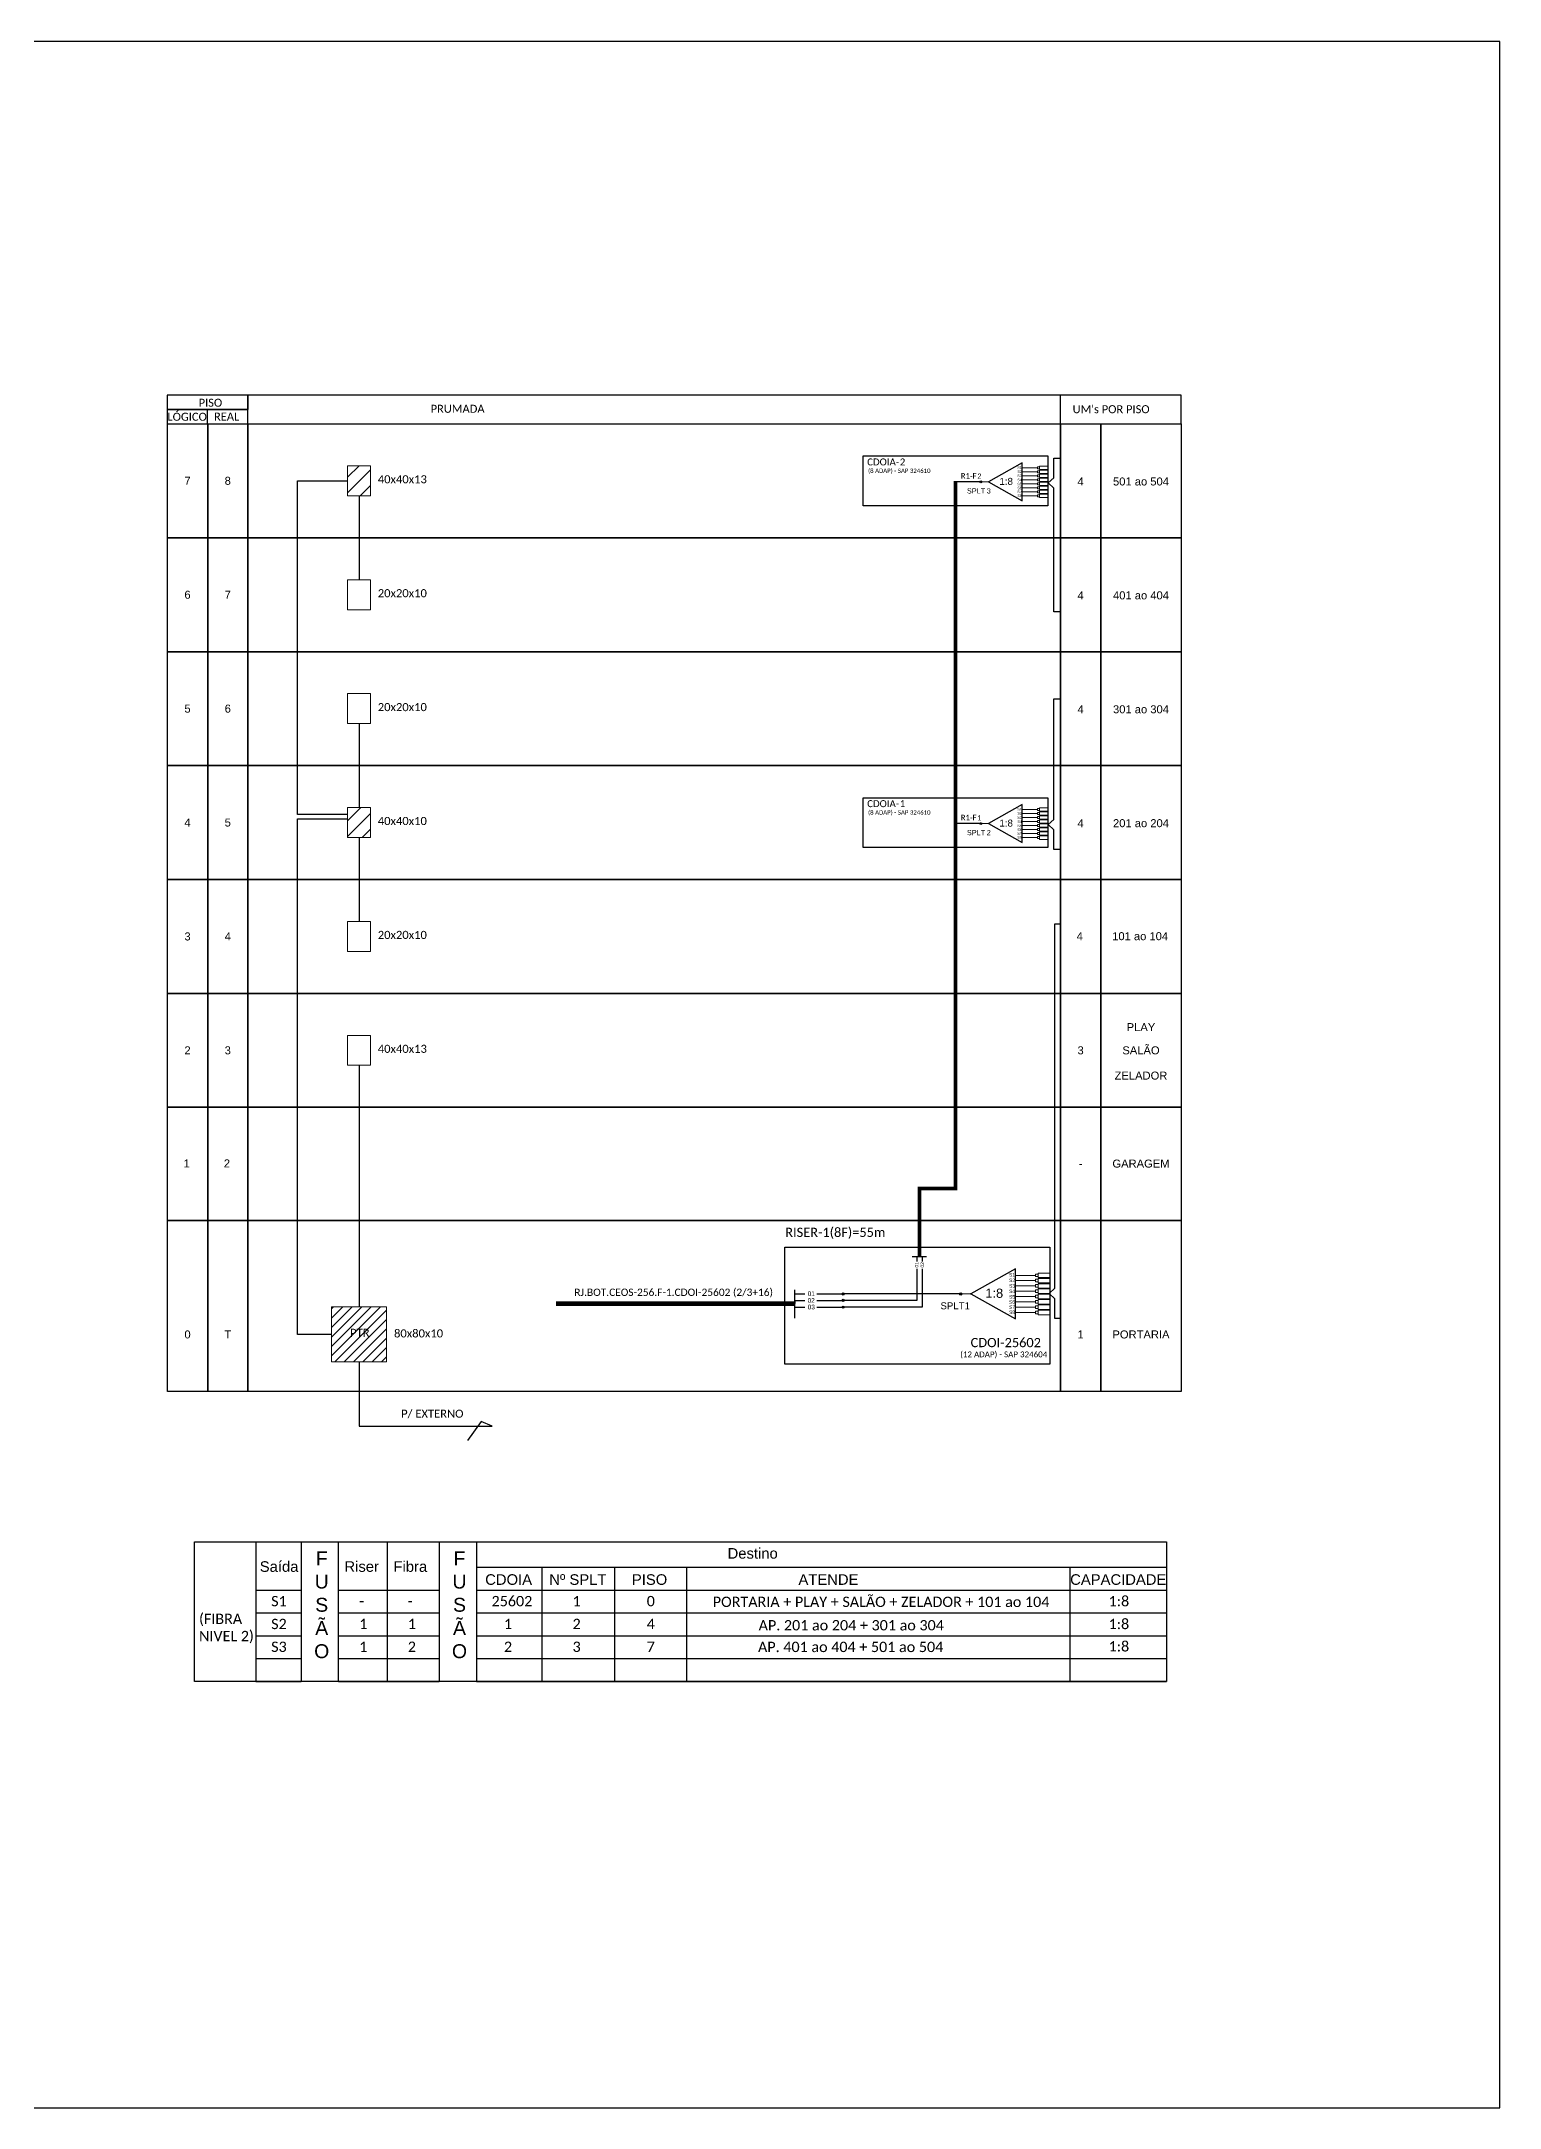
# Model space of a CAD drawing. Extents: x -89 to 749, y 705 to 1299.
# Drawn here: x 330 to 749, y 705 to 1299 of the extents above; entities that cross this region are included whole.
import ezdxf
from ezdxf.enums import TextEntityAlignment as Align

# ---------------------------------------------------------------- set-up
doc = ezdxf.new("R2010")
doc.units = 0
doc.styles.add('ARIAL', font='arial.ttf')
doc.styles.add('WMF-Calibri0', font='calibri.ttf')

# ---------------------------------------------------------------- blocks, each defined once
blk = doc.blocks.new('SPLT_1-8_SC-APC')
at = {"color": 1}
blk.add_lwpolyline([(-7.37, -2.1), (-17.04, -7.55), (-7.37, -13), (-7.37, -2.1)], dxfattribs=at)
at = {"color": 3, "lineweight": 0}
for points in [[(-2.99, -3.51), (-7.37, -3.51)], [(-7.37, -4.66), (-2.99, -4.66)], [(-7.37, -5.82), (-2.99, -5.82)], [(-2.41, -3.02), (-2.41, -4)], [(-2.41, -3.02), (0, -3.02)], [(-2.41, -4), (0, -4)], [(-2.41, -4.17), (-2.41, -5.16)], [(-2.41, -4.17), (0, -4.17)], [(-2.41, -5.16), (0, -5.16)], [(-2.41, -5.32), (-2.41, -6.31)], [(-2.41, -5.32), (0, -5.32)], [(-7.37, -6.97), (-2.99, -6.97)], [(-7.37, -8.12), (-2.99, -8.12)], [(-7.37, -9.28), (-2.99, -9.28)], [(-7.37, -10.43), (-2.99, -10.43)], [(-7.37, -11.58), (-2.99, -11.58)], [(-2.41, -6.31), (0, -6.31)], [(-2.41, -6.48), (-2.41, -7.46)], [(-2.41, -6.48), (0, -6.48)], [(-2.41, -7.46), (0, -7.46)], [(-2.41, -7.63), (-2.41, -8.62)], [(-2.41, -7.63), (0, -7.63)], [(-2.41, -8.62), (0, -8.62)], [(-2.41, -8.78), (-2.41, -9.77)], [(-2.41, -8.78), (0, -8.78)], [(-2.41, -9.77), (0, -9.77)], [(-2.41, -9.94), (-2.41, -10.92)], [(-2.41, -9.94), (0, -9.94)], [(-2.41, -10.92), (0, -10.92)], [(-2.41, -11.09), (-2.41, -12.08)], [(-2.41, -11.09), (0, -11.09)], [(-2.41, -12.08), (0, -12.08)]]:
    blk.add_lwpolyline(points, dxfattribs=at)
for points in [[(-2.99, -3.22), (-2.41, -3.22), (-2.41, -3.8), (-2.99, -3.8)], [(-2.99, -4.38), (-2.41, -4.38), (-2.41, -4.95), (-2.99, -4.95)], [(-2.99, -5.53), (-2.41, -5.53), (-2.41, -6.1), (-2.99, -6.1)], [(-2.99, -6.68), (-2.41, -6.68), (-2.41, -7.26), (-2.99, -7.26)], [(-2.99, -7.84), (-2.41, -7.84), (-2.41, -8.41), (-2.99, -8.41)], [(-2.99, -8.99), (-2.41, -8.99), (-2.41, -9.56), (-2.99, -9.56)], [(-2.99, -10.14), (-2.41, -10.14), (-2.41, -10.72), (-2.99, -10.72)], [(-2.99, -11.3), (-2.41, -11.3), (-2.41, -11.87), (-2.99, -11.87)]]:
    blk.add_lwpolyline(points, close=True, dxfattribs=at)
at = {"color": 1, "lineweight": 0}
blk.add_lwpolyline([(-17.04, -7.55), (-19.26, -7.55)], dxfattribs=at)
at = {"color": 1, "style": 'ARIAL'}
for s, height, p in [('S1', 0.75, (-8.74, -3.78)), ('S2', 0.75, (-8.74, -4.97)), ('S3', 0.75, (-8.74, -6.18)), ('1:8', 2, (-13.91, -8.4)), ('S4', 0.75, (-8.74, -7.36)), ('S5', 0.75, (-8.74, -8.57)), ('S6', 0.75, (-8.74, -9.69)), ('S7', 0.75, (-8.74, -10.78)), ('S8', 0.75, (-8.74, -11.9))]:
    blk.add_text(s, height=height, dxfattribs=at).set_placement(p)

msp = doc.modelspace()

# ---------------------------------------------------------------- hatches: boundary and pattern name
h = msp.add_hatch()
h.set_pattern_fill('ANSI31', color=10, style=0)
h.set_pattern_definition([(45, (-744.5754, 118.8708), (-2.245064, 2.245064), [])])
h.paths.add_polyline_path([(424.64, 1078.77), (418.02, 1078.77), (418.02, 1070.15), (424.64, 1070.15)])
h.paths.add_polyline_path([(424.64, 1177), (418.02, 1177), (418.02, 1168.38), (424.64, 1168.38)])
h.paths.add_polyline_path([(426.2, 1073.12), (441.4, 1073.12), (441.4, 1076.65), (426.2, 1076.65)], flags=9)
h.paths.add_polyline_path([(426.2, 1171.35), (441.31, 1171.35), (441.31, 1174.89), (426.2, 1174.89)], flags=9)
h = msp.add_hatch(color=3)
h.dxf.hatch_style = 1
edge = h.paths.add_edge_path()
edge.add_arc((600.07, 1172.38), 0.256, 0, 360)
h = msp.add_hatch(color=3)
h.dxf.hatch_style = 1
edge = h.paths.add_edge_path()
edge.add_arc((600.07, 1074.15), 0.256, 0, 360)
h = msp.add_hatch(color=3)
h.dxf.hatch_style = 1
edge = h.paths.add_edge_path()
edge.add_arc((560.49, 938.95), 0.32, 0, 360)
h = msp.add_hatch(color=3)
h.dxf.hatch_style = 1
edge = h.paths.add_edge_path()
edge.add_arc((594.28, 938.95), 0.339, 0, 360)
h = msp.add_hatch()
h.set_pattern_fill('ANSI31', color=1, scale=0.6)
h.set_pattern_definition([(45, (-363.1755, 3606.4552), (-1.3470384, 1.3470384), [])])
h.paths.add_polyline_path([(429.24, 919.39), (429.24, 935.2), (413.43, 935.2), (413.43, 919.39)])
h.paths.add_polyline_path([(418.16, 926.02), (424.97, 926.02), (424.97, 929.5), (418.16, 929.5)], flags=24)
h = msp.add_hatch(color=3)
h.dxf.hatch_style = 1
edge = h.paths.add_edge_path()
edge.add_arc((560.49, 937.08), 0.32, 0, 360)
h = msp.add_hatch(color=3)
h.dxf.hatch_style = 1
edge = h.paths.add_edge_path()
edge.add_arc((560.49, 935.15), 0.32, 0, 360)

# ---------------------------------------------------------------- linework, layer by layer
at = {"color": 7}
for p, q in [((404.71, 867.68), (404.71, 827.56)), ((429.41, 867.68), (429.41, 827.56)), ((444.32, 867.68), (444.32, 827.56)), ((455.04, 867.68), (455.04, 827.56)), ((473.91, 860.38), (473.91, 827.56)), ((494.71, 860.38), (494.71, 827.56)), ((515.47, 860.38), (515.47, 827.56)), ((625.7, 860.38), (625.7, 827.56))]:
    msp.add_line(p, q, dxfattribs=at)
for points in [[(-89.32, 705.02), (749.25, 705.02), (749.25, 1299.02), (-89.32, 1299.02), (-89.32, 705.02)], [(546.58, 937.05), (546.58, 936.16)], [(546.58, 935.15), (549.49, 935.15)], [(552.9, 935.15), (560.49, 935.15), (560.49, 935.15)]]:
    msp.add_lwpolyline(points)
for points in [[(366.18, 1193.17), (389.33, 1193.17), (389.33, 1197.28), (366.18, 1197.28)], [(366.18, 1189.06), (389.33, 1189.06), (389.33, 1193.17), (366.18, 1193.17)], [(366.22, 1189.06), (377.79, 1189.06), (377.79, 1156.31), (366.22, 1156.31)], [(377.79, 1189.06), (389.36, 1189.06), (389.36, 1156.31), (377.79, 1156.31)], [(389.36, 1189.06), (622.98, 1189.06), (622.98, 1156.31), (389.36, 1156.31)], [(622.98, 1189.06), (634.55, 1189.06), (634.55, 1156.31), (622.98, 1156.31)], [(634.55, 1189.06), (657.69, 1189.06), (657.69, 1156.31), (634.55, 1156.31)], [(366.22, 1156.31), (377.79, 1156.31), (377.79, 1123.57), (366.22, 1123.57)], [(377.79, 1156.31), (389.36, 1156.31), (389.36, 1123.57), (377.79, 1123.57)], [(389.36, 1156.31), (622.98, 1156.31), (622.98, 1123.57), (389.36, 1123.57)], [(622.98, 1156.31), (634.55, 1156.31), (634.55, 1123.57), (622.98, 1123.57)], [(634.55, 1156.31), (657.69, 1156.31), (657.69, 1123.57), (634.55, 1123.57)], [(366.22, 1123.57), (377.79, 1123.57), (377.79, 1090.83), (366.22, 1090.83)], [(377.79, 1123.57), (389.36, 1123.57), (389.36, 1090.83), (377.79, 1090.83)], [(389.36, 1123.57), (622.98, 1123.57), (622.98, 1090.83), (389.36, 1090.83)], [(622.98, 1123.57), (634.55, 1123.57), (634.55, 1090.83), (622.98, 1090.83)], [(634.55, 1123.57), (657.69, 1123.57), (657.69, 1090.83), (634.55, 1090.83)], [(366.22, 1090.83), (377.79, 1090.83), (377.79, 1058.08), (366.22, 1058.08)], [(377.79, 1090.83), (389.36, 1090.83), (389.36, 1058.08), (377.79, 1058.08)], [(389.36, 1090.83), (622.98, 1090.83), (622.98, 1058.08), (389.36, 1058.08)], [(622.98, 1090.83), (634.55, 1090.83), (634.55, 1058.08), (622.98, 1058.08)], [(634.55, 1090.83), (657.69, 1090.83), (657.69, 1058.08), (634.55, 1058.08)], [(366.22, 1058.08), (377.79, 1058.08), (377.79, 1025.34), (366.22, 1025.34)], [(377.79, 1058.08), (389.36, 1058.08), (389.36, 1025.34), (377.79, 1025.34)], [(389.36, 1058.08), (622.98, 1058.08), (622.98, 1025.34), (389.36, 1025.34)], [(622.98, 1058.08), (634.55, 1058.08), (634.55, 1025.34), (622.98, 1025.34)], [(634.55, 1058.08), (657.69, 1058.08), (657.69, 1025.34), (634.55, 1025.34)], [(366.22, 1025.34), (377.79, 1025.34), (377.79, 992.6), (366.22, 992.6)], [(377.79, 1025.34), (389.36, 1025.34), (389.36, 992.6), (377.79, 992.6)], [(389.36, 1025.34), (622.98, 1025.34), (622.98, 992.6), (389.36, 992.6)], [(622.98, 1025.34), (634.55, 1025.34), (634.55, 992.6), (622.98, 992.6)], [(634.55, 1025.34), (657.69, 1025.34), (657.69, 992.6), (634.55, 992.6)], [(366.22, 992.6), (377.79, 992.6), (377.79, 960.04), (366.22, 960.04)], [(377.79, 992.6), (389.36, 992.6), (389.36, 960.04), (377.79, 960.04)], [(389.36, 992.6), (622.98, 992.6), (622.98, 960.04), (389.36, 960.04)], [(622.98, 992.6), (634.55, 992.6), (634.55, 960.04), (622.98, 960.04)], [(634.55, 992.6), (657.69, 992.6), (657.69, 960.04), (634.55, 960.04)], [(366.22, 960.04), (377.79, 960.04), (377.79, 910.92), (366.22, 910.92)], [(377.79, 960.04), (389.36, 960.04), (389.36, 910.92), (377.79, 910.92)], [(389.36, 960.04), (622.98, 960.04), (622.98, 910.92), (389.36, 910.92)], [(622.98, 960.04), (634.55, 960.04), (634.55, 910.92), (622.98, 910.92)], [(634.55, 960.04), (657.69, 960.04), (657.69, 910.92), (634.55, 910.92)], [(374.04, 867.68), (653.48, 867.68), (653.48, 827.56), (374.04, 827.56)]]:
    msp.add_lwpolyline(points, close=True, dxfattribs=at)
for points in [[(389.33, 1189.06), (657.69, 1189.06), (657.69, 1197.28), (389.33, 1197.28), (389.33, 1197.28), (389.33, 1193.17)], [(622.94, 1189.06), (622.94, 1197.28)], [(377.75, 1189.06), (377.75, 1193.17)], [(391.68, 867.68), (391.68, 827.56)], [(415.42, 827.56), (415.42, 867.68)], [(455.04, 860.38), (653.48, 860.38)], [(391.68, 853.82), (404.71, 853.82)], [(415.42, 853.82), (444.32, 853.82)], [(455.04, 853.82), (653.48, 853.82)], [(391.68, 847.25), (404.71, 847.25)], [(415.42, 847.25), (444.32, 847.25)], [(455.04, 847.25), (515.47, 847.25)], [(515.47, 847.25), (625.7, 847.25)], [(625.7, 847.25), (653.48, 847.25)], [(391.68, 840.69), (404.71, 840.69)], [(415.42, 840.69), (444.32, 840.69)], [(455.04, 840.69), (653.48, 840.69)], [(391.68, 834.12), (404.71, 834.12)], [(415.42, 834.12), (444.32, 834.12)], [(455.04, 834.12), (653.48, 834.12)], [(391.68, 827.56), (404.71, 827.56)], [(391.68, 827.56), (404.71, 827.56)], [(415.42, 827.56), (444.32, 827.56)], [(415.42, 827.56), (444.32, 827.56)], [(455.04, 827.56), (653.48, 827.56)], [(455.04, 827.56), (653.48, 827.56)]]:
    msp.add_lwpolyline(points, dxfattribs=at)
at = {"color": 1, "lineweight": 0}
for points in [[(418.02, 1177), (424.64, 1177), (424.64, 1168.38), (418.02, 1168.38)], [(418.02, 1078.77), (424.64, 1078.77), (424.64, 1070.15), (418.02, 1070.15)], [(413.43, 935.2), (429.24, 935.2), (429.24, 919.39), (413.43, 919.39)]]:
    msp.add_lwpolyline(points, close=True, dxfattribs=at)
at = {"color": 1}
for points in [[(566.23, 1179.83), (619.36, 1179.83), (619.36, 1165.51), (566.23, 1165.51)], [(566.23, 1081.6), (619.36, 1081.6), (619.36, 1067.28), (566.23, 1067.28)], [(543.75, 952.37), (619.93, 952.37), (619.93, 918.72), (543.75, 918.72)]]:
    msp.add_lwpolyline(points, close=True, dxfattribs=at)
at = {"color": 3}
for points in [[(622.98, 1135.01), (621.04, 1135.01), (621.04, 1170.57), (619.47, 1172.08), (621.04, 1173.59), (621.03, 1179.23), (622.98, 1179.23)], [(418.02, 1076.78), (403.59, 1076.78), (403.59, 1172.69), (418.02, 1172.69)], [(421.33, 1168.38), (421.33, 1144.25)], [(622.98, 1066.68), (621.04, 1066.68), (621.04, 1072.34), (619.47, 1073.85), (621.04, 1075.36), (621.03, 1109.98), (622.98, 1109.98)], [(421.33, 1102.89), (421.33, 1078.77)], [(413.43, 927.3), (403.59, 927.3), (403.59, 1075.49), (418.02, 1075.49)], [(421.33, 1070.15), (421.33, 1046.02)], [(622.98, 931.89), (621.33, 931.89), (621.33, 937.56), (619.76, 939.06), (621.33, 940.57), (621.33, 1045.33), (622.98, 1045.33)], [(421.33, 1004.66), (421.33, 935.2)], [(546.58, 938.95), (549.49, 938.95)], [(552.9, 938.95), (560.49, 938.95), (560.49, 938.95)]]:
    msp.add_lwpolyline(points, dxfattribs=at)
at = {"color": 5, "const_width": 1.1}
msp.add_lwpolyline([(582.43, 949.75), (582.43, 969.23), (592.79, 969.23), (592.79, 1172.67)], dxfattribs=at)
at = {"color": 5}
for points in [[(600.07, 1172.38), (592.8, 1172.38)], [(600.07, 1074.15), (592.8, 1074.15)], [(583.25, 946.15), (583.25, 935.15), (560.49, 935.15)], [(581.72, 946.15), (581.72, 937.08), (560.49, 937.08)], [(580.37, 949.75), (584.5, 949.75)], [(581.72, 949.75), (581.72, 948.3)], [(583.25, 949.75), (583.25, 948.3)], [(594.28, 938.95), (560.49, 938.95)]]:
    msp.add_lwpolyline(points, dxfattribs=at)
at = {"color": 0, "lineweight": 0}
for points in [[(418.02, 1144.25), (424.64, 1144.25), (424.64, 1135.63), (418.02, 1135.63)], [(418.02, 1111.51), (424.64, 1111.51), (424.64, 1102.89), (418.02, 1102.89)], [(418.02, 1046.02), (424.64, 1046.02), (424.64, 1037.4), (418.02, 1037.4)], [(418.02, 1013.28), (424.64, 1013.28), (424.64, 1004.66), (418.02, 1004.66)]]:
    msp.add_lwpolyline(points, close=True, dxfattribs=at)
at = {"color": 1}
for points in [[(610.01, 946.16), (597.22, 938.95), (610.01, 931.75), (610.01, 946.16)], [(546.58, 931.94), (546.58, 940.12)], [(421.33, 919.39), (421.33, 900.97), (459.62, 900.97), (456.45, 902.3), (452.47, 896.85)]]:
    msp.add_lwpolyline(points, dxfattribs=at)
at = {"color": 3, "lineweight": 0}
for points in [[(615.8, 944.67), (616.57, 944.67), (616.57, 943.91), (615.8, 943.91)], [(615.8, 943.15), (616.57, 943.15), (616.57, 942.39), (615.8, 942.39)], [(615.8, 941.62), (616.57, 941.62), (616.57, 940.86), (615.8, 940.86)], [(615.8, 940.09), (616.57, 940.09), (616.57, 939.34), (615.8, 939.34)], [(615.8, 938.57), (616.57, 938.57), (616.57, 937.81), (615.8, 937.81)], [(615.8, 937.04), (616.57, 937.04), (616.57, 936.29), (615.8, 936.29)], [(615.8, 935.52), (616.57, 935.52), (616.57, 934.76), (615.8, 934.76)], [(615.8, 933.99), (616.57, 933.99), (616.57, 933.24), (615.8, 933.24)]]:
    msp.add_lwpolyline(points, close=True, dxfattribs=at)
for points in [[(616.57, 944.94), (616.57, 943.64)], [(616.57, 944.94), (619.76, 944.94)], [(615.8, 944.29), (610.01, 944.29)], [(610.01, 942.77), (615.8, 942.77)], [(610.01, 941.24), (615.8, 941.24)], [(610.01, 939.72), (615.8, 939.72)], [(616.57, 943.64), (619.76, 943.64)], [(616.57, 943.42), (616.57, 942.11)], [(616.57, 943.42), (619.76, 943.42)], [(616.57, 942.11), (619.76, 942.11)], [(616.57, 941.89), (616.57, 940.59)], [(616.57, 941.89), (619.76, 941.89)], [(616.57, 940.59), (619.76, 940.59)], [(616.57, 940.37), (616.57, 939.06)], [(616.57, 940.37), (619.76, 940.37)], [(616.57, 939.06), (619.76, 939.06)], [(616.57, 938.84), (616.57, 937.54)], [(616.57, 938.84), (619.76, 938.84)], [(610.01, 938.19), (615.8, 938.19)], [(610.01, 936.67), (615.8, 936.67)], [(610.01, 935.14), (615.8, 935.14)], [(610.01, 933.61), (615.8, 933.61)], [(616.57, 937.54), (619.76, 937.54)], [(616.57, 937.32), (616.57, 936.01)], [(616.57, 937.32), (619.76, 937.32)], [(616.57, 936.01), (619.76, 936.01)], [(616.57, 935.79), (616.57, 934.49)], [(616.57, 935.79), (619.76, 935.79)], [(616.57, 934.49), (619.76, 934.49)], [(616.57, 934.27), (616.57, 932.96)], [(616.57, 934.27), (619.76, 934.27)], [(616.57, 932.96), (619.76, 932.96)]]:
    msp.add_lwpolyline(points, dxfattribs=at)
at = {"color": 1, "lineweight": 0}
msp.add_lwpolyline([(597.22, 938.95), (594.28, 938.95)], dxfattribs=at)
at = {"color": 1, "const_width": 1.32}
msp.add_lwpolyline([(477.89, 936.17), (546.58, 936.16)], dxfattribs=at)
at = {"color": 2}
for points in [[(546.58, 937.05), (549.49, 937.06)], [(552.9, 937.06), (560.49, 937.08), (560.49, 937.08)]]:
    msp.add_lwpolyline(points, dxfattribs=at)
at = {"color": 3}
for centre, radius in [((600.07, 1172.38), 0.256), ((600.07, 1074.15), 0.256), ((560.49, 938.95), 0.32), ((594.28, 938.95), 0.339), ((560.49, 937.08), 0.32), ((560.49, 935.15), 0.32)]:
    msp.add_circle(centre, radius, dxfattribs=at)
at = {"color": 7}
for p in [(366.22, 1189.06), (366.22, 1156.31), (366.22, 1123.57), (366.22, 1090.83), (366.22, 1058.08), (366.22, 1025.34), (366.22, 992.6), (366.22, 960.04)]:
    msp.add_point(p, dxfattribs=at)
msp.add_point((597.22, 938.95))

# ---------------------------------------------------------------- block references
at = {"color": 3}
for p in [(619.33, 1179.93), (619.33, 1081.7)]:
    msp.add_blockref('SPLT_1-8_SC-APC', p, dxfattribs=at)

# ---------------------------------------------------------------- texts
at = {"color": 7, "style": 'WMF-Calibri0'}
for s, height, p in [('     PISO', 2.3, (371.14, 1193.98)), ('PRUMADA', 2.3, (441.89, 1192.24)), ("UM's POR PISO", 2.3, (626.47, 1192.12)), ('  LÓGICO', 2.3, (364.6, 1189.95)), ('    REAL', 2.3, (376.36, 1190.01)), ('S1', 2.966, (396.05, 849.16)), ('-', 2.97, (421.35, 849.16)), ('-', 2.97, (435.33, 849.16)), ('25602', 2.966, (459.41, 849.16)), ('1', 2.97, (482.7, 849.16)), ('0', 2.97, (504.02, 849.16)), ('PORTARIA + PLAY + SALÃO + ZELADOR + 101 ao 104', 2.9659, (523, 848.95)), ('1:8', 2.966, (636.81, 849.16)), ('S2', 2.966, (396.05, 842.59)), ('1', 2.97, (421.35, 842.59)), ('1', 2.97, (435.33, 842.59)), ('1', 2.97, (462.97, 842.59)), ('2', 2.97, (482.7, 842.59)), ('4', 2.97, (504.02, 842.59)), ('AP. 201 ao 204 + 301 ao 304', 2.9659, (536.19, 842.22)), ('1:8', 2.966, (636.81, 842.59)), ('S3', 2.966, (396.05, 836.03)), ('1', 2.97, (421.35, 836.03)), ('2', 2.97, (435.33, 836.03)), ('2', 2.97, (462.97, 836.03)), ('3', 2.97, (482.7, 836.03)), ('7', 2.97, (504.02, 836.03)), ('AP. 401 ao 404 + 501 ao 504', 2.9659, (536.02, 835.99)), ('1:8', 2.966, (636.81, 836.16))]:
    msp.add_text(s, height=height, dxfattribs=at).set_placement(p)
at = {"color": 1}
for s, height, style, p in [('CDOIA-', 2, 'WMF-Calibri0', (567.4, 1177.11)), ('2', 2, 'WMF-Calibri0', (576.78, 1177.11)), ('40x40x13', 2.317, 'WMF-Calibri0', (426.7, 1171.97)), ('40x40x10', 2.317, 'WMF-Calibri0', (426.7, 1073.74)), ('CDOIA-', 2, 'WMF-Calibri0', (567.4, 1078.88)), ('1', 2, 'WMF-Calibri0', (576.78, 1078.88)), ('S1', 0.992, 'ARIAL', (608.2, 943.93)), ('RJ.BOT.CEOS-256.F-1.CDOI-25602 (2/3+16)', 2.1, 'WMF-Calibri0', (483.2, 938.37)), ('1:8', 2.646, 'ARIAL', (601.36, 937.83)), ('S2', 0.992, 'ARIAL', (608.2, 942.37)), ('S3', 0.992, 'ARIAL', (608.2, 940.76)), ('S4', 0.992, 'ARIAL', (608.2, 939.21)), ('S5', 0.992, 'ARIAL', (608.2, 937.6)), ('S6', 0.992, 'ARIAL', (608.2, 936.12)), ('S7', 0.992, 'ARIAL', (608.2, 934.67)), ('S8', 0.992, 'ARIAL', (608.2, 933.19)), ('CDOI-25602', 2.646, 'WMF-Calibri0', (597.14, 923.64))]:
    msp.add_text(s, height=height, dxfattribs=dict(at, style=style)).set_placement(p)
at = {"color": 1, "style": 'WMF-Calibri0'}
for s, height, p in [('(8 ADAP) - SAP 324610', 1.25, (576.64, 1174.96)), ('(8 ADAP) - SAP 324610', 1.25, (576.64, 1076.73)), ('(12 ADAP) - SAP 324604', 1.6535, (606.66, 920.74))]:
    msp.add_text(s, height=height, dxfattribs=at).set_placement(p, align=Align.CENTER)
at = {"color": 7, "style": 'ARIAL'}
for s, height, p in [('7', 2.3, (372, 1172.69)), ('8', 2.3, (383.57, 1172.69)), ('4', 2.3, (628.76, 1172.5)), ('501 ao 504', 2.3, (646.12, 1172.5)), ('6', 2.3, (372, 1139.94)), ('7', 2.3, (383.57, 1139.94)), ('4', 2.3, (628.76, 1139.76)), ('401 ao 404', 2.3, (646.12, 1139.76)), ('5', 2.3, (372, 1107.2)), ('6', 2.3, (383.57, 1107.2)), ('4', 2.3, (628.76, 1107.01)), ('301 ao 304', 2.3, (646.12, 1107.01)), ('4', 2.3, (372, 1074.46)), ('5', 2.3, (383.57, 1074.46)), ('4', 2.3, (628.76, 1074.27)), ('201 ao 204', 2.3, (646.12, 1074.27)), ('3', 2.3, (372, 1041.71)), ('4', 2.3, (383.57, 1041.71)), ('4', 2.3, (628.52, 1041.78)), ('101 ao 104', 2.3, (645.88, 1041.78)), ('PLAY', 2.3, (646.12, 1015.64)), ('2', 2.3, (372, 1008.97)), ('3', 2.3, (383.57, 1008.97)), ('3', 2.3, (628.76, 1008.97)), ('SALÃO', 2.3, (646.12, 1008.97)), ('ZELADOR', 2.3, (646.12, 1001.71)), ('1', 2.3, (371.76, 976.47)), ('2', 2.3, (383.33, 976.47)), ('-', 2.3, (628.76, 976.41)), ('GARAGEM', 2.3, (646.12, 976.41)), ('0', 2.3, (372, 927.3)), ('T', 2.3, (383.57, 927.3)), ('1', 2.3, (628.76, 927.3)), ('PORTARIA', 2.3, (646.12, 927.3)), ('Saída', 3.044, (398.32, 860.58)), ('Riser', 3.044, (422.07, 860.58)), ('Fibra', 3.044, (436.06, 860.58)), ('Destino', 3.044, (534.48, 864.37)), ('CDOIA', 3.044, (464.32, 856.84)), ('Nº SPLT', 3.044, (484.22, 856.84)), ('PISO', 3.044, (504.84, 856.84)), ('ATENDE', 3.044, (556.27, 856.84)), ('CAPACIDADE', 3.044, (639.59, 856.84))]:
    msp.add_text(s, height=height, dxfattribs=at).set_placement(p, align=Align.MIDDLE_CENTER)
at = {"color": 5, "style": 'WMF-Calibri0'}
for s, height, p in [('R1-F', 1.6, (594.32, 1173.31)), ('R1-F', 1.6, (594.32, 1075.08)), ('RISER-1(8F)=55m', 2.6457, (543.84, 955.33))]:
    msp.add_text(s, height=height, dxfattribs=at).set_placement(p)
at = {"color": 7, "style": 'ARIAL'}
for s, p in [('SPLT', (598.7, 1169.04)), ('3', (602.37, 1169.04)), ('SPLT', (598.7, 1070.81)), ('2', (602.37, 1070.81))]:
    msp.add_text(s, height=1.5, dxfattribs=at).set_placement(p, align=Align.CENTER)
at = {"color": 5, "style": 'ARIAL'}
for s, p in [('2', (599.69, 1173.27)), ('1', (599.69, 1075.04))]:
    msp.add_text(s, height=1.5, dxfattribs=at).set_placement(p, align=Align.CENTER)
at = {"style": 'WMF-Calibri0'}
for s, p in [('20x20x10', (426.7, 1139.22)), ('20x20x10', (426.7, 1106.48)), ('20x20x10', (426.7, 1040.99)), ('40x40x13', (426.7, 1008.25)), ('PTR', (418.74, 926.61)), ('80x80x10', (431.37, 926.44)), ('P/ EXTERNO', (433.41, 903.36))]:
    msp.add_text(s, height=2.317, dxfattribs=at).set_placement(p)
at = {"style": 'ARIAL'}
for s, p in [('01', (581.62, 947.31)), ('02', (583.25, 947.31))]:
    msp.add_text(s, height=0.992, rotation=90, dxfattribs=at).set_placement(p, align=Align.MIDDLE_CENTER)
for s, p in [('01', (551.32, 939.01)), ('02', (551.31, 937.09)), ('03', (551.34, 935.19))]:
    msp.add_text(s, height=1.323, dxfattribs=at).set_placement(p, align=Align.MIDDLE_CENTER)
msp.add_text('SPLT1', height=1.984, dxfattribs=at).set_placement((592.71, 934.54), align=Align.CENTER)
at = {"color": 7}
for s, insert, char_height, width, attachment_point, style in [('F\\PU\\PS\\PÃ\\PO', (410.58, 864.92), 4, 2.5977, 2, 'ARIAL'), ('F\\PU\\PS\\PÃ\\PO', (450.19, 864.92), 4, 2.5977, 2, 'ARIAL'), ('(FIBRA NIVEL 2)', (375.31, 847.03), 2.9659, 16.8313, 1, 'WMF-Calibri0')]:
    msp.add_mtext(s, dxfattribs=dict(at, insert=insert, char_height=char_height, width=width, attachment_point=attachment_point, style=style))

doc.saveas('drawing.dxf')
